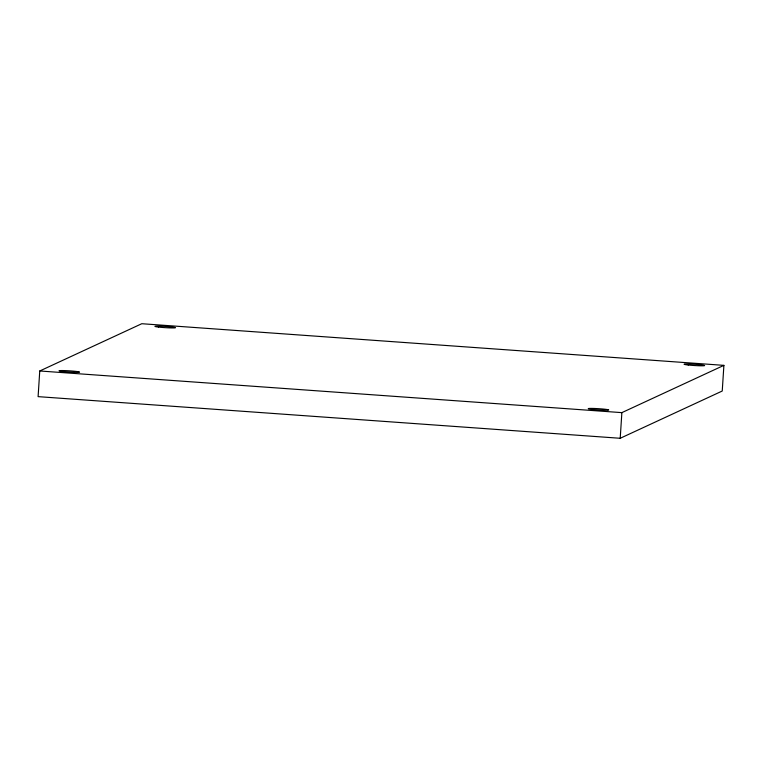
<?xml version="1.0" encoding="UTF-8"?>
<svg xmlns="http://www.w3.org/2000/svg" width="762" height="762" viewBox="0 0 762 762"><rect width="100%" height="100%" fill="white"/><g stroke="black" fill="none" stroke-linecap="round" stroke-linejoin="round"><path stroke-width="1.14" d="M39.757 370.98L38.1 396.64L620.211 438.283L722.243 391.02L723.9 365.36L141.789 323.717L39.757 370.98L621.868 412.633L723.9 365.36M620.211 438.283L621.868 412.633M688.229 365.008A10.306 0.629 3.7 0 0 704.574 365.627A10.306 0.629 3.7 0 0 690.286 364.055A10.306 0.629 3.7 0 0 688.229 365.008M158.515 327.079A10.306 0.629 3.7 0 0 175.289 327.793A10.306 0.629 3.7 0 0 161.715 326.212A10.306 0.629 3.7 0 0 158.515 327.079M63.884 371.637A10.306 0.629 3.7 0 0 79.572 372.132A10.306 0.629 3.7 0 0 64.427 370.58A10.306 0.629 3.7 0 0 63.884 371.637M592.617 409.451A10.306 0.629 3.7 0 0 608.733 410.023A10.306 0.629 3.7 0 0 594.112 408.461A10.306 0.629 3.7 0 0 592.617 409.451"/></g></svg>
